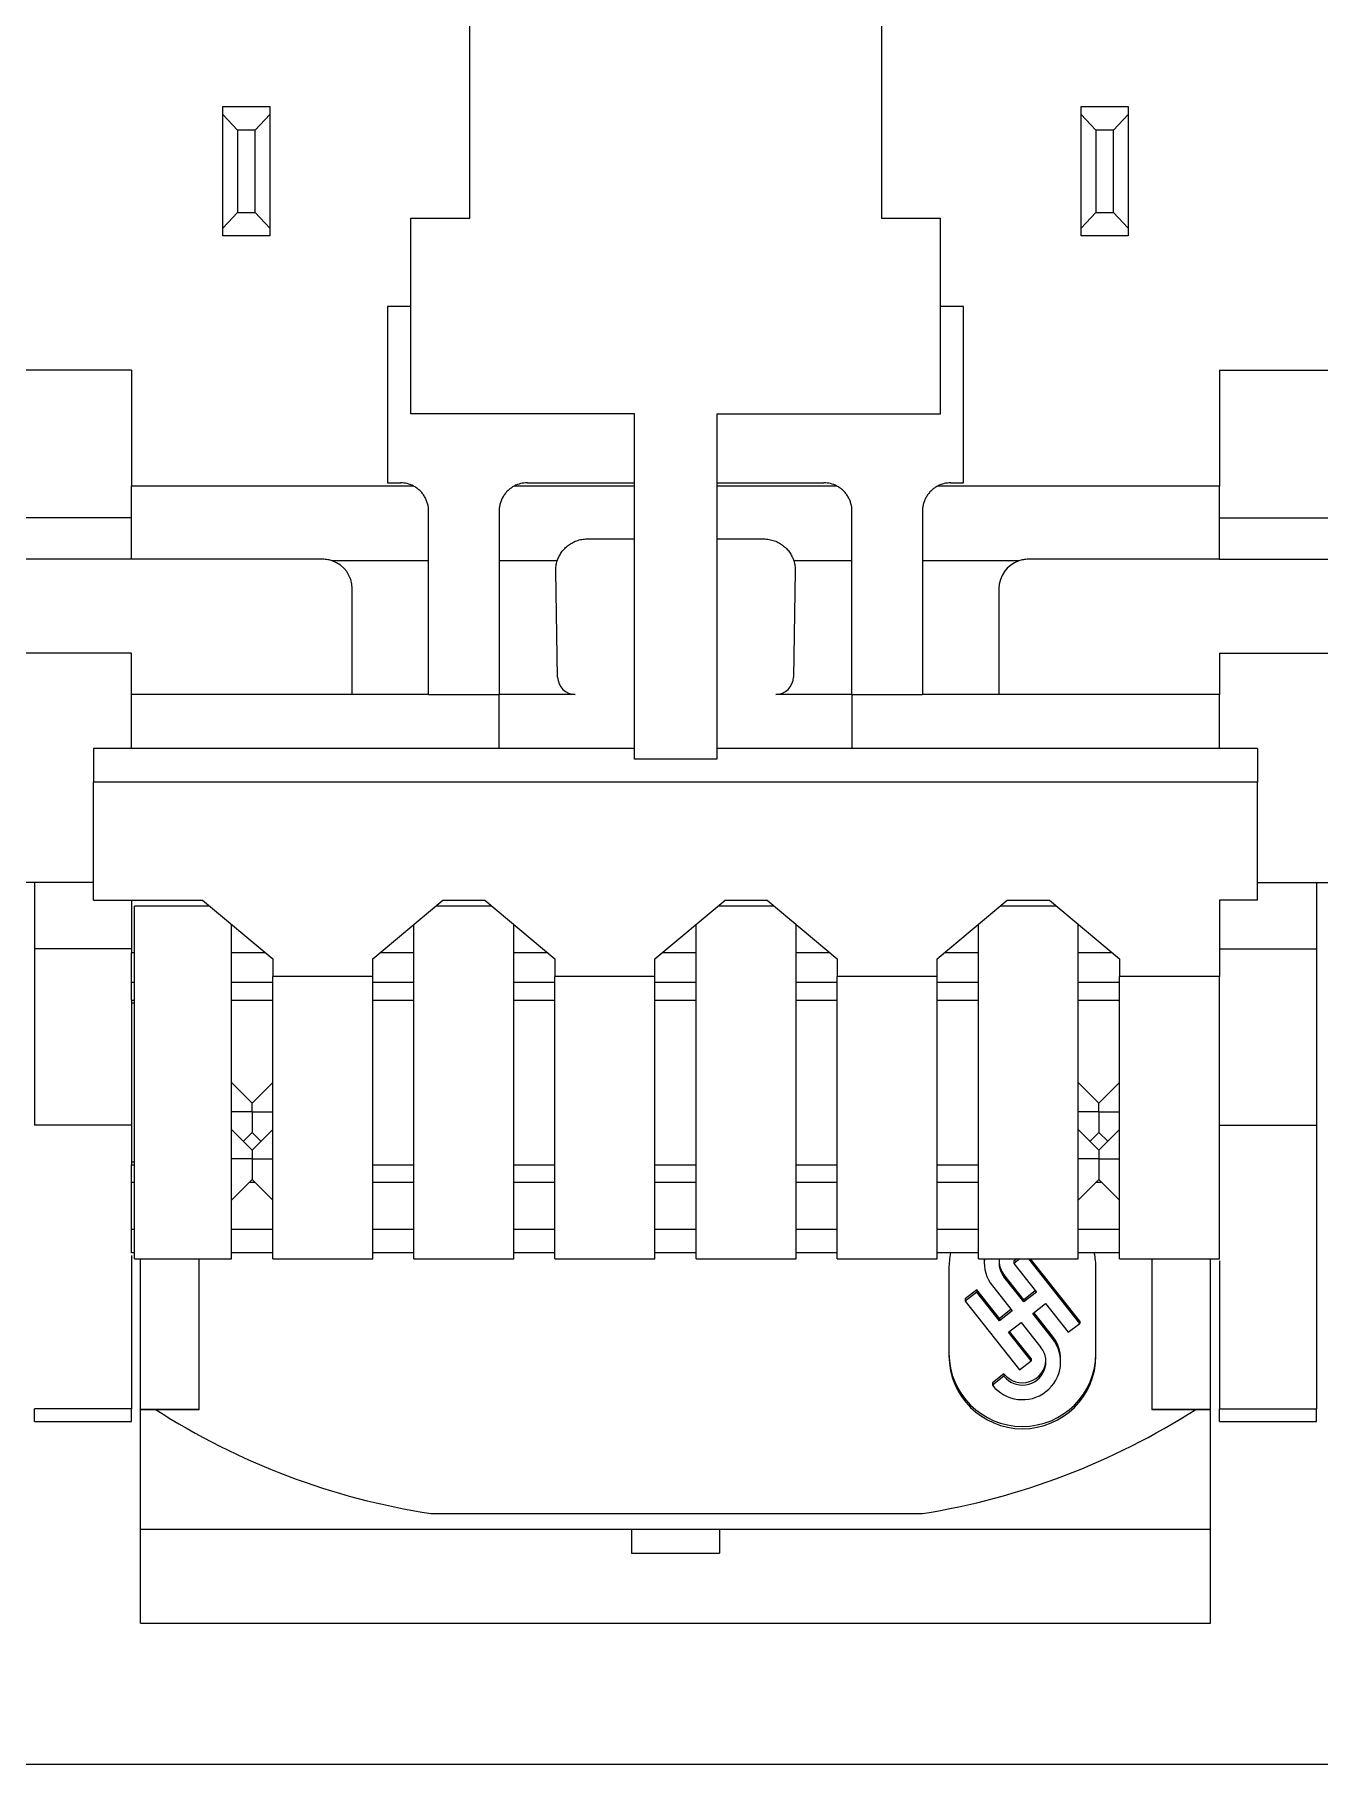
# Model space of a CAD drawing. Header units: millimetres. Extents: x 42151 to 59780, y 37376 to 44547.
# Drawn here: x 48002.33 to 48024.18, y 43171.25 to 43200.67 of the extents above; entities that cross this region are included whole.
import ezdxf

# ---------------------------------------------------------------- set-up
doc = ezdxf.new("R2010")
doc.units = ezdxf.units.MM
doc.set_wipeout_variables(frame=1)
doc.layers.add('000-PI-Oprema', color=30, linetype='Continuous', lineweight=5)
doc.layers.add('SI-ORMAR-Oprema', color=30, linetype='Continuous', lineweight=5)
doc.layers.add('004-PI-DIN Šina', color=3, linetype='Continuous')

# ---------------------------------------------------------------- blocks, each defined once
blk = doc.blocks.new('6ES7521-1BL00-0AB0')
blk.add_wipeout([(-17.4, 69.029), (17.4, 69.029), (17.4, -77.971), (-17.4, -77.971)]).dxf.layer = 'SI-ORMAR-Oprema'
blk.add_wipeout([(-17.4, 69.029), (17.4, 69.029), (17.4, -77.971), (-17.4, -77.971)]).dxf.layer = 'SI-ORMAR-Oprema'
at = {"layer": 'SI-ORMAR-Oprema'}
for p, q in [((-3.5, -51.671), (-3.5, 49.229)), ((3.5, 49.229), (3.5, -51.671)), ((-7.7, -49.771), (-6.9, -49.771)), ((-7.7, -49.905), (-7.7, -49.771)), ((-7.45, -50.171), (-7.7, -49.905)), ((-7.7, -51.838), (-7.7, -49.905)), ((-6.9, -49.905), (-7.15, -50.171)), ((-6.9, -49.771), (-6.9, -49.905)), ((-6.9, -49.905), (-6.9, -51.838)), ((6.9, -49.771), (7.7, -49.771)), ((6.9, -49.905), (6.9, -49.771)), ((6.9, -51.838), (6.9, -49.905)), ((7.15, -50.171), (6.9, -49.905)), ((7.7, -49.905), (7.45, -50.171)), ((7.7, -49.771), (7.7, -49.905)), ((7.7, -49.905), (7.7, -51.838)), ((-7.15, -50.171), (-7.45, -50.171)), ((-7.45, -50.171), (-7.45, -51.571)), ((-7.15, -51.571), (-7.15, -50.171)), ((7.15, -50.171), (7.15, -51.571)), ((7.45, -50.171), (7.15, -50.171)), ((7.45, -51.571), (7.45, -50.171)), ((-7.7, -51.838), (-7.45, -51.571)), ((-7.45, -51.571), (-7.15, -51.571)), ((-7.15, -51.571), (-6.9, -51.838)), ((-4.5, -51.671), (-3.5, -51.671)), ((-4.5, -54.996), (-4.5, -51.671)), ((3.5, -51.671), (4.5, -51.671)), ((4.5, -51.671), (4.5, -55.001)), ((6.9, -51.838), (7.15, -51.571)), ((7.15, -51.571), (7.45, -51.571)), ((7.45, -51.571), (7.7, -51.838)), ((-7.7, -51.971), (-7.7, -51.838)), ((-6.9, -51.971), (-7.7, -51.971)), ((-6.9, -51.838), (-6.9, -51.971)), ((6.9, -51.971), (6.9, -51.838)), ((7.7, -51.971), (6.9, -51.971)), ((7.7, -51.838), (7.7, -51.971)), ((-4.5, -53.171), (-4.9, -53.171)), ((-4.9, -53.171), (-4.9, -56.171)), ((4.9, -53.171), (4.5, -53.171)), ((4.9, -56.171), (4.9, -53.171)), ((-9.25, -54.257), (-13, -54.257)), ((-9.25, -54.257), (-9.25, -56.226)), ((9.25, -54.257), (13, -54.257)), ((9.25, -54.257), (9.25, -56.226)), ((-0.7, -54.996), (-4.5, -54.996)), ((-0.7, -60.871), (-0.7, -54.996)), ((0.7, -54.996), (0.7, -60.871)), ((4.5, -55.001), (0.7, -55.001)), ((-4.9, -56.171), (-4.68, -56.171)), ((-2.52, -56.171), (-0.7, -56.171)), ((0.7, -56.171), (2.52, -56.171)), ((4.68, -56.171), (4.9, -56.171)), ((-9.25, -57.471), (-9.25, -56.226)), ((-4.458, -56.226), (-9.25, -56.226)), ((-0.7, -56.226), (-2.742, -56.226)), ((2.742, -56.226), (0.7, -56.226)), ((9.25, -56.226), (4.458, -56.226)), ((9.25, -57.471), (9.25, -56.226)), ((-9.25, -56.764), (-13, -56.764)), ((-4.2, -57.499), (-4.2, -56.651)), ((-3, -56.651), (-3, -57.499)), ((3, -57.499), (3, -56.651)), ((4.2, -56.651), (4.2, -57.499)), ((9.25, -56.764), (13, -56.764)), ((-1.5, -57.125), (-0.7, -57.125)), ((0.7, -57.125), (1.5, -57.125)), ((-9.25, -57.471), (-13, -57.471)), ((-6, -57.471), (-9.25, -57.471)), ((-4.2, -57.499), (-5.837, -57.499)), ((-4.2, -59.771), (-4.2, -57.499)), ((-3, -57.499), (-3, -59.771)), ((-2.011, -57.499), (-3, -57.499)), ((-2.005, -59.477), (-2.037, -57.671)), ((2.037, -57.671), (2.005, -59.477)), ((3, -57.499), (2.011, -57.499)), ((3, -59.771), (3, -57.499)), ((4.2, -57.499), (4.2, -59.771)), ((5.837, -57.499), (4.2, -57.499)), ((9.25, -57.471), (6, -57.471)), ((9.25, -57.471), (13, -57.471)), ((-5.5, -59.771), (-5.5, -57.971)), ((5.5, -57.971), (5.5, -59.771)), ((-9.25, -59.071), (-13, -59.071)), ((-9.25, -59.771), (-9.25, -59.071)), ((9.25, -59.071), (9.25, -59.771)), ((9.25, -59.071), (13, -59.071)), ((-9.25, -60.693), (-9.25, -59.771)), ((-5.5, -59.771), (-9.25, -59.771)), ((-4.2, -59.771), (-5.5, -59.771)), ((-4.2, -59.771), (-3, -59.771)), ((-3, -60.693), (-3, -59.771)), ((-1.705, -59.771), (-3, -59.771)), ((3, -59.771), (1.705, -59.771)), ((3, -59.771), (3, -60.693)), ((3, -59.771), (4.2, -59.771)), ((5.5, -59.771), (4.2, -59.771)), ((9.25, -59.771), (5.5, -59.771)), ((9.25, -60.693), (9.25, -59.771)), ((-9.9, -60.693), (-9.9, -61.263)), ((-0.7, -60.693), (-9.9, -60.693)), ((0.7, -60.871), (-0.7, -60.871)), ((9.9, -60.693), (0.7, -60.693)), ((9.9, -60.693), (9.9, -61.263)), ((9.9, -61.263), (-9.9, -61.263)), ((-9.9, -63.271), (-9.9, -61.263)), ((9.9, -63.271), (9.9, -61.263)), ((-9.9, -62.971), (-13, -62.971)), ((-10.9, -62.971), (-10.9, -64.1)), ((9.9, -62.971), (13, -62.971)), ((10.9, -62.971), (10.9, -64.1)), ((-9.9, -63.271), (-8.042, -63.271)), ((-9.25, -63.271), (-9.25, -64.167)), ((-9.2, -69.371), (-9.2, -63.371)), ((-7.923, -63.371), (-9.2, -63.371)), ((-8.042, -63.271), (-6.85, -64.271)), ((-5.15, -64.271), (-3.958, -63.271)), ((-3.123, -63.371), (-4.077, -63.371)), ((-3.958, -63.271), (-3.242, -63.271)), ((-3.242, -63.271), (-2.05, -64.271)), ((-0.35, -64.271), (0.842, -63.271)), ((1.677, -63.371), (0.723, -63.371)), ((0.842, -63.271), (1.558, -63.271)), ((1.558, -63.271), (2.75, -64.271)), ((4.45, -64.271), (5.642, -63.271)), ((6.477, -63.371), (5.523, -63.371)), ((5.642, -63.271), (6.358, -63.271)), ((6.358, -63.271), (7.55, -64.271)), ((9.25, -63.271), (9.25, -64.571)), ((9.9, -63.271), (9.25, -63.271)), ((-7.55, -69.371), (-7.55, -63.684)), ((-4.45, -69.371), (-4.45, -63.684)), ((-2.75, -69.371), (-2.75, -63.684)), ((0.35, -69.371), (0.35, -63.684)), ((2.05, -69.371), (2.05, -63.684)), ((5.15, -69.371), (5.15, -63.684)), ((6.85, -69.371), (6.85, -63.684)), ((-10.9, -64.1), (-10.9, -67.096)), ((-9.25, -64.1), (-10.9, -64.1)), ((9.25, -64.1), (10.9, -64.1)), ((10.9, -64.1), (10.9, -67.096)), ((-9.25, -64.671), (-9.25, -64.167)), ((-9.2, -64.167), (-9.25, -64.167)), ((-6.974, -64.167), (-7.55, -64.167)), ((-6.85, -64.271), (-6.85, -64.571)), ((-5.15, -64.571), (-5.15, -64.271)), ((-4.45, -64.167), (-5.026, -64.167)), ((-2.174, -64.167), (-2.75, -64.167)), ((-2.05, -64.271), (-2.05, -64.571)), ((-0.35, -64.571), (-0.35, -64.271)), ((0.35, -64.167), (-0.226, -64.167)), ((2.626, -64.167), (2.05, -64.167)), ((2.75, -64.271), (2.75, -64.571)), ((4.45, -64.571), (4.45, -64.271)), ((5.15, -64.167), (4.574, -64.167)), ((7.426, -64.167), (6.85, -64.167)), ((7.55, -64.271), (7.55, -64.571)), ((-9.25, -64.971), (-9.25, -64.671)), ((-9.2, -64.671), (-9.25, -64.671)), ((-6.85, -64.671), (-7.55, -64.671)), ((-6.85, -69.371), (-6.85, -64.571)), ((-5.15, -64.571), (-6.85, -64.571)), ((-5.15, -69.371), (-5.15, -64.571)), ((-4.45, -64.671), (-5.15, -64.671)), ((-2.05, -64.671), (-2.75, -64.671)), ((-2.05, -69.371), (-2.05, -64.571)), ((-0.35, -64.571), (-2.05, -64.571)), ((-0.35, -69.371), (-0.35, -64.571)), ((0.35, -64.671), (-0.35, -64.671)), ((2.75, -64.671), (2.05, -64.671)), ((2.75, -69.371), (2.75, -64.571)), ((4.45, -64.571), (2.75, -64.571)), ((4.45, -69.371), (4.45, -64.571)), ((5.15, -64.671), (4.45, -64.671)), ((7.55, -64.671), (6.85, -64.671)), ((7.55, -69.371), (7.55, -64.571)), ((9.25, -64.571), (7.55, -64.571)), ((9.25, -69.371), (9.25, -64.571)), ((-9.25, -64.971), (-9.25, -65.021)), ((-9.25, -64.971), (-9.2, -64.971)), ((-9.25, -65.021), (-9.25, -67.721)), ((-9.2, -65.021), (-9.25, -65.021)), ((-7.55, -64.971), (-6.85, -64.971)), ((-5.15, -64.971), (-4.45, -64.971)), ((-2.75, -64.971), (-2.05, -64.971)), ((-0.35, -64.971), (0.35, -64.971)), ((2.05, -64.971), (2.75, -64.971)), ((4.45, -64.971), (5.15, -64.971)), ((6.85, -64.971), (7.55, -64.971)), ((-7.2, -66.721), (-7.55, -66.371)), ((-7.2, -66.721), (-6.85, -66.371)), ((7.2, -66.721), (6.85, -66.371)), ((7.2, -66.721), (7.55, -66.371)), ((-7.2, -66.871), (-7.2, -66.721)), ((7.2, -66.871), (7.2, -66.721)), ((-7.2, -66.871), (-7.55, -66.871)), ((-7.2, -66.871), (-7.2, -67.221)), ((-7.2, -66.871), (-6.85, -66.871)), ((7.2, -66.871), (6.85, -66.871)), ((7.2, -66.871), (7.2, -67.221)), ((7.2, -66.871), (7.55, -66.871)), ((-9.25, -67.096), (-10.9, -67.096)), ((-7.2, -67.521), (-7.55, -67.171)), ((-7.35, -67.371), (-7.2, -67.221)), ((-7.2, -67.521), (-6.85, -67.171)), ((-7.2, -67.221), (-7.05, -67.371)), ((7.2, -67.521), (6.85, -67.171)), ((7.05, -67.371), (7.2, -67.221)), ((7.2, -67.521), (7.55, -67.171)), ((7.2, -67.221), (7.35, -67.371)), ((9.25, -67.096), (10.9, -67.096)), ((-7.2, -67.671), (-7.55, -67.671)), ((-7.2, -67.521), (-7.2, -67.671)), ((-7.2, -67.671), (-7.2, -68.021)), ((-7.2, -67.671), (-6.85, -67.671)), ((7.2, -67.671), (6.85, -67.671)), ((7.2, -67.521), (7.2, -67.671)), ((7.2, -67.671), (7.2, -68.021)), ((7.2, -67.671), (7.55, -67.671)), ((-9.25, -67.721), (-9.25, -67.771)), ((-9.25, -67.721), (-9.2, -67.721)), ((-9.25, -68.071), (-9.25, -67.771)), ((-9.25, -67.771), (-9.2, -67.771)), ((-5.15, -67.771), (-4.45, -67.771)), ((-2.75, -67.771), (-2.05, -67.771)), ((-0.35, -67.771), (0.35, -67.771)), ((2.05, -67.771), (2.75, -67.771)), ((4.45, -67.771), (5.15, -67.771)), ((-9.25, -68.871), (-9.25, -68.071)), ((-9.2, -68.071), (-9.25, -68.071)), ((-7.55, -68.371), (-7.2, -68.021)), ((-7.15, -68.071), (-7.25, -68.071)), ((-7.2, -68.021), (-6.85, -68.371)), ((-4.45, -68.071), (-5.15, -68.071)), ((-2.05, -68.071), (-2.75, -68.071)), ((0.35, -68.071), (-0.35, -68.071)), ((2.75, -68.071), (2.05, -68.071)), ((5.15, -68.071), (4.45, -68.071)), ((6.85, -68.371), (7.2, -68.021)), ((7.25, -68.071), (7.15, -68.071)), ((7.2, -68.021), (7.55, -68.371)), ((-9.25, -69.271), (-9.25, -68.871)), ((-9.2, -68.871), (-9.25, -68.871)), ((-6.85, -68.871), (-7.55, -68.871)), ((-4.45, -68.871), (-5.15, -68.871)), ((-2.05, -68.871), (-2.75, -68.871)), ((0.35, -68.871), (-0.35, -68.871)), ((2.75, -68.871), (2.05, -68.871)), ((5.15, -68.871), (4.45, -68.871)), ((7.55, -68.871), (6.85, -68.871)), ((-9.2, -69.271), (-9.25, -69.271)), ((-9.2, -69.371), (-7.55, -69.371)), ((-9.1, -71.931), (-9.1, -69.372)), ((-8.1, -71.931), (-8.1, -69.372)), ((-6.85, -69.271), (-7.55, -69.271)), ((-6.85, -69.371), (-5.15, -69.371)), ((-4.45, -69.271), (-5.15, -69.271)), ((-4.45, -69.371), (-2.75, -69.371)), ((-2.05, -69.271), (-2.75, -69.271)), ((-2.05, -69.371), (-0.35, -69.371)), ((0.35, -69.271), (-0.35, -69.271)), ((0.35, -69.371), (2.05, -69.371)), ((2.75, -69.271), (2.05, -69.271)), ((2.75, -69.371), (4.45, -69.371)), ((5.15, -69.271), (4.45, -69.271)), ((5.15, -69.371), (6.85, -69.371)), ((5.251, -69.396), (5.251, -69.435)), ((5.803, -69.371), (5.753, -69.41)), ((5.853, -69.371), (5.753, -69.449)), ((5.753, -69.41), (5.753, -69.449)), ((6.873, -70.469), (6.009, -69.371)), ((6.873, -70.429), (6.039, -69.371)), ((7.55, -69.271), (6.85, -69.271)), ((7.55, -69.371), (9.25, -69.371)), ((8.1, -69.372), (8.1, -71.931)), ((9.1, -71.931), (9.1, -69.372)), ((4.65, -69.535), (4.65, -71.022)), ((5.922, -70.066), (5.586, -69.639)), ((5.586, -69.639), (5.586, -69.679)), ((5.922, -70.105), (5.586, -69.679)), ((5.753, -69.449), (6.137, -69.938)), ((7.15, -71.022), (7.15, -69.535)), ((5.124, -69.897), (4.927, -70.05)), ((5.124, -69.936), (4.927, -70.089)), ((5.509, -70.386), (5.124, -69.897)), ((5.124, -69.897), (5.124, -69.936)), ((5.509, -70.425), (5.124, -69.936)), ((5.389, -69.831), (5.725, -70.257)), ((6.118, -69.913), (5.922, -70.066)), ((6.137, -69.938), (5.922, -70.105)), ((4.927, -70.05), (4.927, -70.089)), ((4.927, -70.089), (5.85, -71.261)), ((5.705, -70.233), (5.509, -70.386)), ((5.725, -70.257), (5.509, -70.425)), ((5.922, -70.066), (5.922, -70.105)), ((6.075, -70.3), (6.291, -70.133)), ((6.411, -70.726), (6.075, -70.3)), ((6.411, -70.687), (6.095, -70.285)), ((6.291, -70.133), (6.676, -70.621)), ((5.509, -70.386), (5.509, -70.425)), ((5.663, -70.62), (5.878, -70.453)), ((6.047, -71.069), (5.682, -70.605)), ((5.878, -70.453), (6.214, -70.879)), ((6.676, -70.621), (6.873, -70.469)), ((6.873, -70.429), (6.873, -70.469)), ((6.047, -71.108), (5.663, -70.62)), ((6.411, -70.687), (6.411, -70.726)), ((5.85, -71.261), (6.047, -71.108)), ((6.047, -71.069), (6.047, -71.108)), ((6.549, -71.123), (6.549, -71.083)), ((5.586, -71.327), (5.389, -71.48)), ((5.586, -71.366), (5.389, -71.519)), ((5.389, -71.48), (5.389, -71.519)), ((5.586, -71.327), (5.586, -71.366)), ((-10.9, -72.138), (-10.9, -71.921)), ((-9.25, -71.921), (-10.9, -71.921)), ((-9.25, -72.138), (-9.25, -71.921)), ((-9.1, -71.932), (-9.1, -71.931)), ((-9.1, -71.931), (-8.1, -71.931)), ((-9.1, -73.971), (-9.1, -71.932)), ((-9.1, -71.932), (-8.849, -71.932)), ((-8.849, -71.932), (-8.1, -71.932)), ((-8.1, -71.932), (-8.1, -71.931)), ((8.1, -71.931), (8.1, -71.932)), ((8.1, -71.931), (9.1, -71.931)), ((8.1, -71.932), (8.849, -71.932)), ((8.849, -71.932), (9.1, -71.932)), ((9.1, -71.932), (9.1, -71.931)), ((9.1, -73.971), (9.1, -71.932)), ((9.25, -72.138), (9.25, -71.921)), ((9.25, -71.921), (10.9, -71.921)), ((10.9, -72.138), (10.9, -71.921)), ((-10.9, -72.138), (-9.25, -72.138)), ((9.25, -72.138), (10.9, -72.138)), ((-4.156, -73.704), (4.199, -73.704)), ((-9.1, -75.571), (-9.1, -73.971)), ((-9.1, -73.971), (9.1, -73.971)), ((-0.75, -73.971), (-0.75, -74.376)), ((0.75, -73.971), (0.75, -74.376)), ((9.1, -75.571), (9.1, -73.971)), ((-0.75, -74.376), (0.75, -74.376)), ((-9.1, -75.571), (9.1, -75.571)), ((15.801, -77.971), (-15.459, -77.971))]:
    blk.add_line(p, q, dxfattribs=at)
for centre, radius, start, end in [((-4.68, -56.651), 0.48, 62.4533, 90), ((-2.52, -56.651), 0.48, 90, 117.5467), ((2.52, -56.651), 0.48, 62.4533, 90), ((4.68, -56.651), 0.48, 90, 117.5467), ((-6, -57.971), 0.5, 0, 71.0116), ((6, -57.971), 0.5, 108.9884, 180), ((-1.705, -59.471), 0.3, 181, 270), ((1.705, -59.471), 0.3, 270, 359)]:
    blk.add_arc(centre, radius, start, end, dxfattribs=at)
for centre, major_axis, start_param, end_param in [((5.9, -69.535), (1.25, 0), 2.927081, 3.141593), ((5.9, -69.435), (0.649, 0), 3.042589, 3.804818), ((5.9, -69.396), (0.649, 0), 3.103604, 3.141549), ((5.9, -69.435), (-0.399, 0), 6.121742, 6.94641), ((5.9, -69.396), (-0.399, 0), 0.049486, 0.663225), ((5.9, -69.535), (1.25, 0), 0, 0.214512), ((5.9, -71.123), (0.649, 0), 3.804818, 6.94641), ((5.9, -71.123), (-0.399, 0), 0.663225, 3.804818), ((5.9, -71.083), (0.649, 0), 6.283142, 6.94641), ((5.9, -70.983), (1.25, 0), 3.141593, 6.283185), ((5.9, -71.022), (1.25, 0), 3.141593, 6.283185), ((5.9, -71.083), (-0.399, 0), 0.663225, 3.092069), ((-2.334, -61.967), (11.977, 0), 4.137237, 4.559632), ((2.262, -61.827), (12.135, 0), 4.872685, 5.28613)]:
    blk.add_ellipse(centre, major_axis=major_axis, ratio=0.991445, start_param=start_param, end_param=end_param, dxfattribs=at)
for points, knots in [([(-4.2, -56.651), (-4.2, -56.63), (-4.201, -56.609), (-4.207, -56.566), (-4.211, -56.545), (-4.22, -56.514), (-4.223, -56.503), (-4.231, -56.483), (-4.235, -56.472), (-4.247, -56.442), (-4.257, -56.423), (-4.274, -56.395), (-4.28, -56.386), (-4.293, -56.368), (-4.299, -56.359), (-4.32, -56.333), (-4.335, -56.317), (-4.367, -56.287), (-4.384, -56.273), (-4.41, -56.254), (-4.42, -56.248), (-4.439, -56.236), (-4.448, -56.231), (-4.458, -56.226)], [0, 0, 0, 0, 0.125, 0.125, 0.25, 0.25, 0.3125, 0.3125, 0.375, 0.375, 0.5, 0.5, 0.5625, 0.5625, 0.625, 0.625, 0.75, 0.75, 0.875, 0.875, 0.9375, 0.9375, 1, 1, 1, 1]), ([(-2.742, -56.226), (-2.761, -56.236), (-2.78, -56.247), (-2.807, -56.266), (-2.816, -56.273), (-2.833, -56.287), (-2.841, -56.294), (-2.865, -56.317), (-2.88, -56.333), (-2.9, -56.358), (-2.907, -56.367), (-2.92, -56.385), (-2.926, -56.394), (-2.954, -56.442), (-2.971, -56.481), (-2.985, -56.534), (-2.988, -56.544), (-2.992, -56.566), (-2.994, -56.576), (-2.999, -56.609), (-3, -56.63), (-3, -56.651)], [0, 0, 0, 0, 0.125, 0.125, 0.1875, 0.1875, 0.25, 0.25, 0.375, 0.375, 0.4375, 0.4375, 0.5, 0.5, 0.75, 0.75, 0.8125, 0.8125, 0.875, 0.875, 1, 1, 1, 1]), ([(3, -56.651), (3, -56.608), (2.994, -56.566), (2.977, -56.503), (2.97, -56.482), (2.953, -56.442), (2.943, -56.423), (2.926, -56.395), (2.92, -56.386), (2.907, -56.368), (2.901, -56.359), (2.88, -56.333), (2.85, -56.301), (2.816, -56.273), (2.789, -56.254), (2.78, -56.248), (2.761, -56.236), (2.752, -56.231), (2.742, -56.226)], [0, 0, 0, 0, 0.25, 0.25, 0.375, 0.375, 0.5, 0.5, 0.5625, 0.5625, 0.625, 0.625, 0.75, 0.875, 0.875, 0.9375, 0.9375, 1, 1, 1, 1]), ([(4.458, -56.226), (4.438, -56.236), (4.42, -56.248), (4.384, -56.273), (4.367, -56.287), (4.343, -56.309), (4.335, -56.317), (4.32, -56.333), (4.313, -56.342), (4.293, -56.367), (4.28, -56.385), (4.263, -56.413), (4.258, -56.423), (4.248, -56.442), (4.243, -56.452), (4.23, -56.482), (4.216, -56.523), (4.207, -56.566), (4.203, -56.598), (4.202, -56.608), (4.2, -56.63), (4.2, -56.641), (4.2, -56.651)], [0, 0, 0, 0, 0.125, 0.125, 0.25, 0.25, 0.3125, 0.3125, 0.375, 0.375, 0.5, 0.5, 0.5625, 0.5625, 0.625, 0.625, 0.75, 0.875, 0.875, 0.9375, 0.9375, 1, 1, 1, 1]), ([(-2.011, -57.499), (-2.004, -57.477), (-1.996, -57.455), (-1.98, -57.422), (-1.974, -57.411), (-1.962, -57.389), (-1.955, -57.378), (-1.941, -57.356), (-1.934, -57.345), (-1.917, -57.324), (-1.908, -57.314), (-1.89, -57.293), (-1.88, -57.283), (-1.86, -57.264), (-1.849, -57.254), (-1.816, -57.227), (-1.792, -57.211), (-1.753, -57.188), (-1.739, -57.181), (-1.712, -57.169), (-1.697, -57.163), (-1.668, -57.152), (-1.653, -57.147), (-1.624, -57.139), (-1.608, -57.136), (-1.563, -57.128), (-1.532, -57.125), (-1.5, -57.125)], [0, 0, 0, 0, 0.125, 0.125, 0.1875, 0.1875, 0.25, 0.25, 0.3125, 0.3125, 0.375, 0.375, 0.4375, 0.4375, 0.5, 0.5, 0.625, 0.625, 0.6875, 0.6875, 0.75, 0.75, 0.8125, 0.8125, 0.875, 0.875, 1, 1, 1, 1]), ([(1.5, -57.125), (1.532, -57.125), (1.563, -57.128), (1.609, -57.136), (1.624, -57.14), (1.654, -57.148), (1.669, -57.152), (1.712, -57.168), (1.74, -57.181), (1.779, -57.203), (1.791, -57.211), (1.816, -57.228), (1.827, -57.237), (1.85, -57.255), (1.861, -57.264), (1.881, -57.284), (1.891, -57.294), (1.918, -57.324), (1.934, -57.346), (1.963, -57.389), (1.975, -57.411), (1.996, -57.455), (2.004, -57.477), (2.011, -57.499)], [0, 0, 0, 0, 0.125, 0.125, 0.1875, 0.1875, 0.25, 0.25, 0.375, 0.375, 0.4375, 0.4375, 0.5, 0.5, 0.5625, 0.5625, 0.625, 0.625, 0.75, 0.75, 0.875, 0.875, 1, 1, 1, 1]), ([(-5.837, -57.499), (-5.863, -57.49), (-5.889, -57.483), (-5.943, -57.474), (-5.972, -57.471), (-6, -57.471)], [0, 0, 0, 0, 0.5, 0.5, 1, 1, 1, 1]), ([(-2.037, -57.671), (-2.037, -57.642), (-2.035, -57.613), (-2.027, -57.556), (-2.02, -57.527), (-2.011, -57.499)], [0, 0, 0, 0, 0.5, 0.5, 1, 1, 1, 1]), ([(2.011, -57.499), (2.02, -57.527), (2.027, -57.556), (2.035, -57.613), (2.037, -57.642), (2.037, -57.671)], [0, 0, 0, 0, 0.5, 0.5, 1, 1, 1, 1]), ([(6, -57.471), (5.972, -57.471), (5.944, -57.474), (5.903, -57.481), (5.89, -57.484), (5.863, -57.49), (5.85, -57.494), (5.837, -57.499)], [0, 0, 0, 0, 0.5, 0.5, 0.75, 0.75, 1, 1, 1, 1]), ([(10.9, -67.096), (10.9, -67.196), (10.9, -67.548), (10.9, -68.534), (10.9, -69.981), (10.9, -71.235), (10.9, -71.921)], [0, 0, 0, 0, 0.244152, 0.498495, 0.752867, 1, 1, 1, 1]), ([(-9.25, -69.316), (-9.25, -69.55), (-9.25, -70.313), (-9.25, -71.235), (-9.25, -71.921)], [0, 0, 0, 0, 0.329781, 1, 1, 1, 1]), ([(9.25, -69.404), (9.25, -69.613), (9.25, -70.351), (9.25, -71.235), (9.25, -71.921)], [0, 0, 0, 0, 0.300897, 1, 1, 1, 1])]:
    blk.add_open_spline(points, degree=3, knots=knots, dxfattribs=at)
blk = doc.blocks.new('*U117')
at = {"layer": '004-PI-DIN Šina'}
for p, q in [((297.61, -50.15), (-241.3, -50.15)), ((297.61, -50.45), (-241.3, -50.45)), ((297.61, -67.987), (-241.3, -67.987)), ((-241.3, -68.487), (297.61, -68.487)), ((297.61, -68.535), (-241.3, -68.535)), ((297.61, -68.808), (-241.3, -68.808)), ((-241.3, -68.982), (297.61, -68.982)), ((297.61, -70.733), (-241.3, -70.733)), ((297.61, -70.842), (-241.3, -70.842)), ((297.61, -70.844), (-241.3, -70.844)), ((297.61, -70.878), (-241.3, -70.878)), ((297.61, -70.986), (-241.3, -70.986)), ((297.61, -70.987), (-241.3, -70.987)), ((297.61, -71.021), (-241.3, -71.021)), ((297.61, -71.129), (-241.3, -71.129)), ((297.61, -71.131), (-241.3, -71.131)), ((297.61, -71.165), (-241.3, -71.165)), ((297.61, -71.273), (-241.3, -71.273)), ((297.61, -71.274), (-241.3, -71.274)), ((297.61, -71.308), (-241.3, -71.308)), ((297.61, -71.416), (-241.3, -71.416)), ((297.61, -71.418), (-241.3, -71.418)), ((297.61, -71.452), (-241.3, -71.452)), ((297.61, -71.56), (-241.3, -71.56)), ((297.61, -71.562), (-241.3, -71.562)), ((297.61, -71.595), (-241.3, -71.595)), ((297.61, -71.703), (-241.3, -71.703)), ((297.61, -71.705), (-241.3, -71.705)), ((297.61, -71.739), (-241.3, -71.739)), ((297.61, -71.847), (-241.3, -71.847)), ((297.61, -71.849), (-241.3, -71.849)), ((297.61, -71.883), (-241.3, -71.883)), ((297.61, -72.107), (-241.3, -72.107)), ((297.61, -72.38), (-241.3, -72.38)), ((297.61, -72.492), (-241.3, -72.492)), ((297.61, -72.628), (-241.3, -72.628)), ((297.61, -73.62), (-241.3, -73.62))]:
    blk.add_line(p, q, dxfattribs=at)

msp = doc.modelspace()

# ---------------------------------------------------------------- block references
at = {"layer": '000-PI-Oprema'}
msp.add_blockref('*U117', (48098.326, 43246.632), dxfattribs=at)

# ---------------------------------------------------------------- next in the draw order: block references
at = {"layer": '000-PI-Oprema', "ltscale": 0.25}
msp.add_blockref('6ES7521-1BL00-0AB0', (48013.227, 43249.218), dxfattribs=at)

doc.saveas('drawing.dxf')
